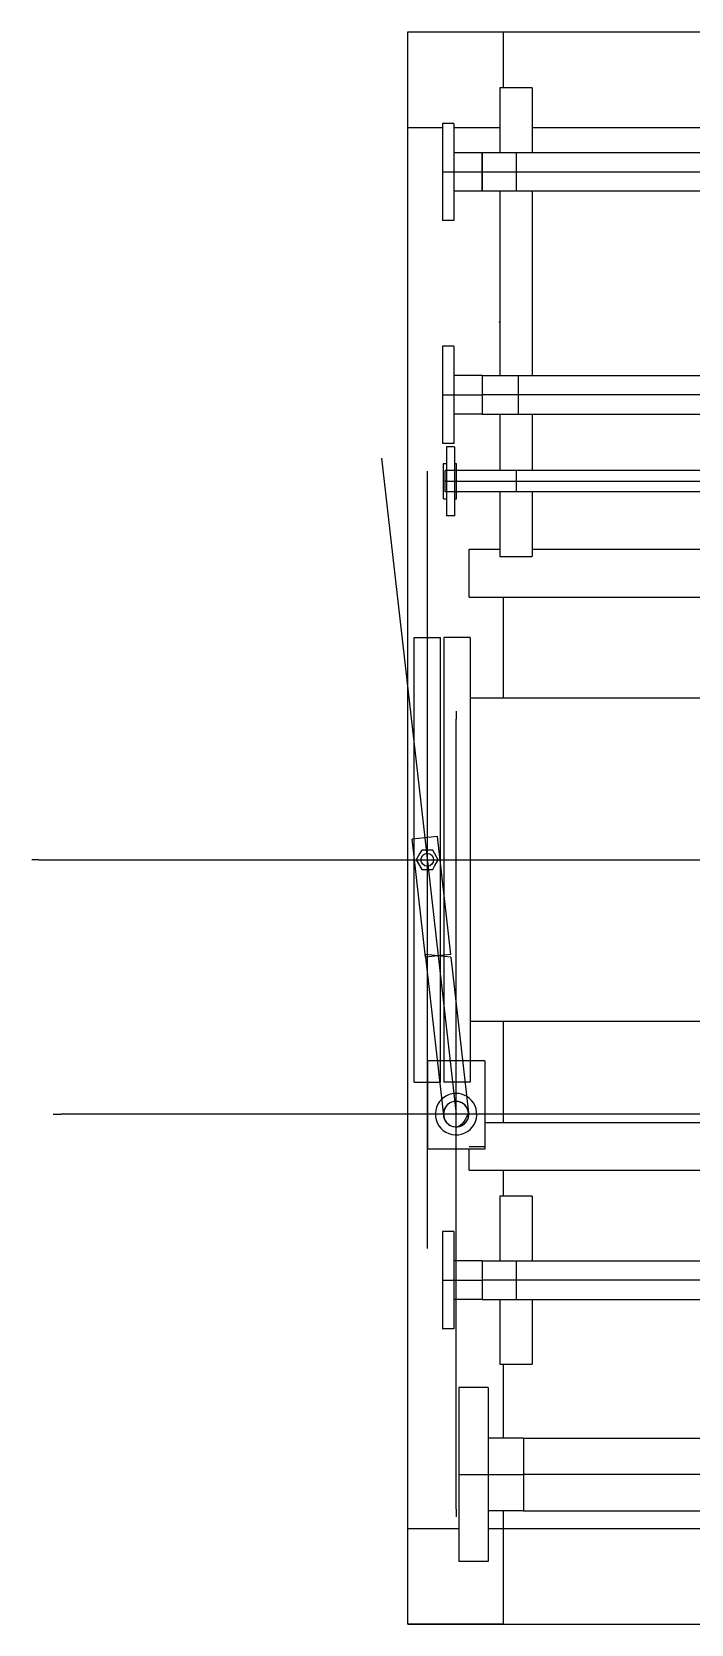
# Model space of a CAD drawing. Header units: inches. Extents: x 295136 to 296247, y 2627183 to 2627409.
# Drawn here: x 295239.512 to 295240.547, y 2627285.032 to 2627287.532 of the extents above; entities that cross this region are included whole.
import ezdxf

# ---------------------------------------------------------------- set-up
doc = ezdxf.new("R2010")
doc.units = ezdxf.units.IN
doc.header["$MEASUREMENT"] = 0
for name, color, linetype in [('EQUIPMENT LAYOUT-EMBED 1_DWG$0$Default', 7, 'Continuous'), ('EQUIPMENT LAYOUT-EMBED 1_DWG$0$DwgTemplate', 7, 'Continuous'), ('Layout', 6, 'Continuous')]:
    doc.layers.add(name, color=color, linetype=linetype)

# ---------------------------------------------------------------- blocks, each defined once
blk = doc.blocks.new('A$C55974CAD')
at = {"layer": 'EQUIPMENT LAYOUT-EMBED 1_DWG$0$Default', "color": 7, "lineweight": 25}
for p, q in [((55.3481, 8.1434), (55.1507, 8.1434)), ((55.1507, 8.1021), (55.1507, 8.1434)), ((55.3502, 8.1434), (55.3481, 8.1434)), ((55.4466, 8.1434), (55.3502, 8.1434)), ((55.5, 8.1434), (55.4466, 8.1434)), ((55.8492, 8.1434), (55.5, 8.1434)), ((55.8492, 8.1021), (55.8492, 8.1434)), ((55.1846, 8.1021), (55.1507, 8.1021)), ((55.5, 8.1021), (55.1846, 8.1021)), ((55.246, 7.6748), (55.246, 8.1021)), ((55.8492, 8.1021), (55.5, 8.1021)), ((55.754, 7.6748), (55.754, 8.1021))]:
    blk.add_line(p, q, dxfattribs=at)
at = {"layer": 'EQUIPMENT LAYOUT-EMBED 1_DWG$0$DwgTemplate', "color": 1, "lineweight": 25}
for p, q in [((55.5, 8.7796), (55.5, 8.7903)), ((55.5, 8.7796), (55.5, 8.345)), ((55.1007, 8.7568), (55.1007, 8.7443)), ((55.1007, 8.1439), (55.1007, 8.7443)), ((55.5, 8.345), (55.5, 7.3865)), ((56.1306, 8.2413), (55.5344, 8.1736)), ((54.3, 8.2), (54.45, 8.2)), ((54.3, 8.2), (54.3, 6.8591)), ((54.3, 8.2), (56.8, 8.2)), ((54.3, 8.05), (54.3, 8.2)), ((54.45, 8.2), (54.45, 8.12)), ((56.65, 8.2), (56.8, 8.2)), ((56.65, 8.2), (56.65, 8.1455)), ((56.8, 8.2), (56.8, 6.7)), ((56.8, 8.2), (56.8, 8.05)), ((56.11, 8.1696), (54.89, 8.1696)), ((55.3491, 8.1525), (55.1007, 8.1243)), ((55.5344, 8.1736), (55.3491, 8.1525)), ((55.1007, 8.1048), (55.1007, 8.1439)), ((56.65, 8.128), (56.65, 8.0554)), ((54.4807, 8.1243), (54.4682, 8.1243)), ((54.4807, 8.1243), (55.0808, 8.1243)), ((55.0125, 8.104), (55.0125, 7.3358)), ((55.0125, 8.104), (55.0457, 8.104)), ((55.0808, 8.1243), (55.7207, 8.1243)), ((55.1007, 7.5426), (55.1007, 8.1048)), ((55.7332, 8.1243), (55.7207, 8.1243)), ((55.9125, 8.104), (55.9125, 7.5236)), ((55.9125, 8.104), (55.9875, 8.104)), ((55.9875, 8.104), (55.9875, 8.0554)), ((55.0875, 8.0793), (55.0875, 7.5236)), ((54.45, 8.0739), (54.45, 6.919)), ((54.3, 8.05), (54.4778, 8.05)), ((54.5921, 8.05), (54.7082, 8.05)), ((54.9718, 8.05), (55.0125, 8.05)), ((55.0875, 8.05), (55.246, 8.05)), ((55.754, 8.05), (55.9125, 8.05)), ((56.7118, 8.05), (56.8, 8.05)), ((55.9875, 8.0046), (55.9875, 7.3358)), ((56.65, 8.0046), (56.65, 6.8155))]:
    blk.add_line(p, q, dxfattribs=at)
at = {"layer": 'EQUIPMENT LAYOUT-EMBED 1_DWG$0$DwgTemplate', "color": 5, "lineweight": 25}
for p, q in [((55.1507, 8.1903), (55.5048, 8.1903)), ((55.1507, 8.1903), (55.1507, 8.1693)), ((55.3469, 8.1724), (55.5322, 8.1934)), ((55.5, 8.187), (55.485, 8.1783)), ((55.485, 8.1783), (55.485, 8.1782)), ((55.5102, 8.1811), (55.5, 8.187)), ((55.5344, 8.1736), (55.5322, 8.1934)), ((55.5325, 8.1903), (55.8492, 8.1903)), ((55.8492, 8.1903), (55.8492, 8.149)), ((55.0457, 8.0793), (55.0457, 8.1693)), ((55.1846, 8.1693), (55.0457, 8.1693)), ((55.0985, 8.1437), (55.347, 8.1719)), ((55.1846, 8.1534), (55.1846, 8.1693)), ((55.3491, 8.1525), (55.3469, 8.1724)), ((55.3469, 8.1326), (55.3491, 8.1525)), ((55.3514, 8.1326), (55.3491, 8.1525)), ((55.3514, 8.1326), (55.5367, 8.1537)), ((55.4898, 8.1582), (55.5, 8.1523)), ((55.5, 8.1523), (55.515, 8.161)), ((55.515, 8.161), (55.515, 8.1611)), ((55.5367, 8.1537), (55.5344, 8.1736)), ((55.3469, 8.1326), (55.1029, 8.1049)), ((55.3487, 8.149), (55.3496, 8.149)), ((55.4952, 8.149), (55.8492, 8.149)), ((55.1846, 8.0793), (55.1846, 8.1142)), ((55.1846, 8.0793), (55.0457, 8.0793))]:
    blk.add_line(p, q, dxfattribs=at)
at = {"layer": 'EQUIPMENT LAYOUT-EMBED 1_DWG$0$DwgTemplate', "color": 7, "lineweight": 25}
for p, q in [((55.485, 8.1782), (55.485, 8.161)), ((55.5048, 8.1903), (55.5325, 8.1903)), ((55.515, 8.1783), (55.5102, 8.1811)), ((55.515, 8.1611), (55.515, 8.1783)), ((55.1507, 8.1693), (55.1507, 8.149)), ((55.1846, 8.1142), (55.1846, 8.1534)), ((55.347, 8.1719), (55.3514, 8.1724)), ((55.3491, 8.1525), (55.3514, 8.1724)), ((55.485, 8.161), (55.4898, 8.1582)), ((54.84, 8.1455), (54.7638, 8.1455)), ((54.7638, 8.128), (54.7638, 8.1455)), ((54.84, 8.128), (54.7638, 8.128)), ((54.8098, 8.0835), (54.8098, 8.128)), ((54.84, 8.1455), (54.84, 8.0835)), ((54.9162, 8.1455), (54.84, 8.1455)), ((54.9162, 8.128), (54.84, 8.128)), ((54.8702, 8.0835), (54.8702, 8.128)), ((54.9162, 8.128), (54.9162, 8.1455)), ((55.1507, 8.149), (55.3487, 8.149)), ((55.3496, 8.149), (55.4952, 8.149)), ((56.0943, 8.1394), (56.0403, 8.1394)), ((56.0403, 8.1267), (56.0403, 8.1394)), ((56.0943, 8.1267), (56.0403, 8.1267)), ((56.0665, 8.1443), (56.0943, 8.1443)), ((56.0665, 8.1443), (56.0665, 8.1394)), ((56.0665, 8.1267), (56.0665, 8.1237)), ((56.0776, 8.1412), (56.111, 8.1412)), ((56.0776, 8.1237), (56.0776, 8.1412)), ((56.0943, 8.1443), (56.1221, 8.1443)), ((56.0943, 8.1394), (56.0943, 8.1412)), ((56.0943, 8.1412), (56.0943, 8.1237)), ((56.1482, 8.1394), (56.0943, 8.1394)), ((56.1482, 8.1267), (56.0943, 8.1267)), ((56.111, 8.1237), (56.111, 8.1412)), ((56.1221, 8.1443), (56.1221, 8.1394)), ((56.1221, 8.1267), (56.1221, 8.1237)), ((56.1482, 8.1267), (56.1482, 8.1394)), ((56.23, 8.1455), (56.1538, 8.1455)), ((56.1538, 8.128), (56.1538, 8.1455)), ((56.23, 8.128), (56.1538, 8.128)), ((56.1998, 8.0835), (56.1998, 8.128)), ((56.23, 8.1455), (56.23, 8.0835)), ((56.3062, 8.1455), (56.23, 8.1455)), ((56.3062, 8.128), (56.23, 8.128)), ((56.2602, 8.0835), (56.2602, 8.128)), ((56.3062, 8.128), (56.3062, 8.1455)), ((56.58, 8.1455), (56.5038, 8.1455)), ((56.5038, 8.128), (56.5038, 8.1455)), ((56.58, 8.128), (56.5038, 8.128)), ((56.5498, 8.0835), (56.5498, 8.128)), ((56.58, 8.1455), (56.58, 8.0835)), ((56.6562, 8.1455), (56.58, 8.1455)), ((56.6562, 8.128), (56.58, 8.128)), ((56.6102, 8.0835), (56.6102, 8.128)), ((56.6562, 8.128), (56.6562, 8.1455)), ((54.535, 8.12), (54.3985, 8.12)), ((54.3985, 8.0739), (54.3985, 8.12)), ((54.535, 8.12), (54.535, 8.0184)), ((54.6715, 8.12), (54.535, 8.12)), ((54.6715, 8.0739), (54.6715, 8.12)), ((55.1029, 8.1049), (55.1029, 8.1049)), ((56.0665, 8.1237), (56.0943, 8.1237)), ((56.0776, 6.9252), (56.0776, 8.1237)), ((56.0943, 8.1237), (56.1221, 8.1237)), ((56.0943, 8.1237), (56.0943, 6.9192)), ((56.111, 6.9095), (56.111, 8.1237)), ((54.84, 8.0835), (54.8098, 8.0835)), ((54.8702, 8.0835), (54.8098, 8.0835)), ((54.8098, 8.0835), (54.8098, 7.3865)), ((54.8702, 8.0835), (54.84, 8.0835)), ((54.84, 7.3865), (54.84, 8.0835)), ((54.8702, 8.0835), (54.8702, 7.3325)), ((56.23, 8.0835), (56.1998, 8.0835)), ((56.2602, 8.0835), (56.1998, 8.0835)), ((56.1998, 8.0835), (56.1998, 7.4667)), ((56.2602, 8.0835), (56.23, 8.0835)), ((56.23, 7.5), (56.23, 8.0835)), ((56.2602, 8.0835), (56.2602, 7.4667)), ((56.58, 8.0835), (56.5498, 8.0835)), ((56.5498, 8.0835), (56.6102, 8.0835)), ((56.5498, 7.4667), (56.5498, 8.0835)), ((56.6102, 8.0835), (56.58, 8.0835)), ((56.58, 8.0835), (56.58, 7.5)), ((56.6102, 7.4667), (56.6102, 8.0835)), ((54.535, 8.0739), (54.3985, 8.0739)), ((54.4778, 8.0184), (54.4778, 8.0739)), ((54.6715, 8.0739), (54.535, 8.0739)), ((54.5921, 8.0184), (54.5921, 8.0739)), ((54.5921, 8.0184), (54.4778, 8.0184)), ((54.4778, 8.0184), (54.4778, 7.4024)), ((54.535, 8.0184), (54.4778, 8.0184)), ((54.535, 7.4024), (54.535, 8.0184)), ((54.5921, 8.0184), (54.535, 8.0184)), ((54.5921, 8.0184), (54.5921, 7.4024))]:
    blk.add_line(p, q, dxfattribs=at)
at = {"layer": 'EQUIPMENT LAYOUT-EMBED 1_DWG$0$DwgTemplate', "color": 9, "lineweight": 25}
blk.add_line((55.05, 8.104), (55.05, 8.0793), dxfattribs=at)
at = {"layer": 'EQUIPMENT LAYOUT-EMBED 1_DWG$0$DwgTemplate', "color": 3, "lineweight": 25}
for p, q in [((54.8098, 8.0554), (54.7082, 8.0554)), ((54.7082, 8.0554), (54.7082, 8.0046)), ((54.9718, 8.0554), (54.8702, 8.0554)), ((54.9718, 8.0046), (54.9718, 8.0554)), ((55.976, 8.0554), (55.976, 8.0046)), ((56.0776, 8.0554), (55.976, 8.0554)), ((56.1998, 8.0554), (56.111, 8.0554)), ((56.5498, 8.0554), (56.2602, 8.0554)), ((56.7118, 8.0554), (56.6102, 8.0554)), ((56.7118, 8.0046), (56.7118, 8.0554)), ((54.8702, 8.03), (54.8098, 8.03)), ((56.111, 8.03), (56.0776, 8.03)), ((56.2602, 8.0268), (56.1998, 8.0268)), ((56.6102, 8.03), (56.5498, 8.03)), ((54.8098, 8.0046), (54.7082, 8.0046)), ((54.9718, 8.0046), (54.8702, 8.0046)), ((56.0776, 8.0046), (55.976, 8.0046)), ((56.1998, 8.0046), (56.111, 8.0046)), ((56.5498, 8.0046), (56.2602, 8.0046)), ((56.7118, 8.0046), (56.6102, 8.0046))]:
    blk.add_line(p, q, dxfattribs=at)
at = {"layer": 'EQUIPMENT LAYOUT-EMBED 1_DWG$0$DwgTemplate', "color": 5, "lineweight": 25}
blk.add_circle((55.5, 8.1696), 0.01, dxfattribs=at)
for radius, start, end in [(0.0325, 43.3282, 329.6292), (0.02, 83.5213, 289.4361)]:
    blk.add_arc((55.1007, 8.1243), radius, start, end, dxfattribs=at)
at = {"layer": 'EQUIPMENT LAYOUT-EMBED 1_DWG$0$DwgTemplate', "color": 7, "lineweight": 25}
for radius, start, end in [(0.02, 0, 83.5213), (0.0325, 0, 43.3282), (0.02, 289.4361, 0), (0.0325, 329.6292, 0)]:
    blk.add_arc((55.1007, 8.1243), radius, start, end, dxfattribs=at)
at = {"layer": 'EQUIPMENT LAYOUT-EMBED 1_DWG$0$DwgTemplate', "color": 3, "lineweight": 25}
blk.add_arc((56.3439, 8.0554), 0.001, 0, 180, dxfattribs=at)
at = {"layer": 'EQUIPMENT LAYOUT-EMBED 1_DWG$0$DwgTemplate', "color": 5, "lineweight": 25}
blk.add_ellipse((55.1007, 8.1243), major_axis=(-0.0199, -0.0023), ratio=0.974537, start_param=4.712389, end_param=6.283185, dxfattribs=at)
at = {"layer": 'EQUIPMENT LAYOUT-EMBED 1_DWG$0$DwgTemplate', "color": 7, "lineweight": 25}
blk.add_ellipse((55.1007, 8.1243), major_axis=(0.0199, 0.0023), ratio=0.974537, start_param=4.712389, end_param=7.853982, dxfattribs=at)
for points in [[(55.1203, 8.1204), (55.1207, 8.1224), (55.1208, 8.1245), (55.1206, 8.1266)], [(55.1029, 8.1049), (55.1039, 8.105), (55.1049, 8.1052), (55.1058, 8.1055)], [(55.1058, 8.1055), (55.1068, 8.1057), (55.1077, 8.1061), (55.1086, 8.1064)], [(55.1086, 8.1064), (55.1106, 8.1073), (55.1125, 8.1084), (55.1141, 8.1099)], [(55.1141, 8.1099), (55.1156, 8.1112), (55.117, 8.1129), (55.1181, 8.1147)], [(55.1181, 8.1147), (55.1191, 8.1165), (55.1199, 8.1184), (55.1203, 8.1204)]]:
    blk.add_open_spline(points, degree=3, dxfattribs=at)
at = {"layer": 'EQUIPMENT LAYOUT-EMBED 1_DWG$0$DwgTemplate', "color": 5, "lineweight": 25}
for points in [[(55.1029, 8.1049), (55.1029, 8.1049), (55.0819, 8.1128), (55.0809, 8.122)], [(55.0812, 8.12), (55.0811, 8.1207), (55.081, 8.1214), (55.0809, 8.122)], [(55.0836, 8.1141), (55.0825, 8.1159), (55.0817, 8.1179), (55.0812, 8.12)], [(55.0879, 8.1093), (55.0862, 8.1106), (55.0847, 8.1123), (55.0836, 8.1141)], [(55.0935, 8.1061), (55.0915, 8.1068), (55.0896, 8.1079), (55.0879, 8.1093)], [(55.0955, 8.1054), (55.0948, 8.1056), (55.0942, 8.1058), (55.0935, 8.1061)], [(55.1017, 8.1048), (55.0996, 8.1047), (55.0975, 8.1049), (55.0955, 8.1054)], [(55.1029, 8.1049), (55.1025, 8.1049), (55.1021, 8.1049), (55.1017, 8.1048)]]:
    blk.add_open_spline(points, degree=3, dxfattribs=at)

msp = doc.modelspace()

# ---------------------------------------------------------------- block references
at = {"layer": 'Layout', "rotation": 90}
msp.add_blockref('A$C55974CAD', (295248.3027, 2627230.7321), dxfattribs=at)

doc.saveas('drawing.dxf')
